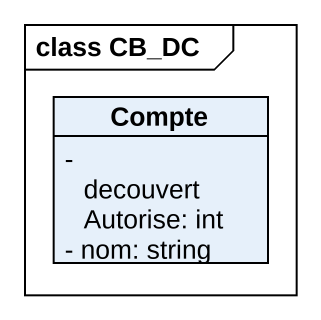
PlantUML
@startuml
mainframe class CB_DC
hide circle
hide empty members
skinparam classAttributeIconSize 0
class Compte {
  - decouvertAutorise: int
  - nom: string
}
@enduml
